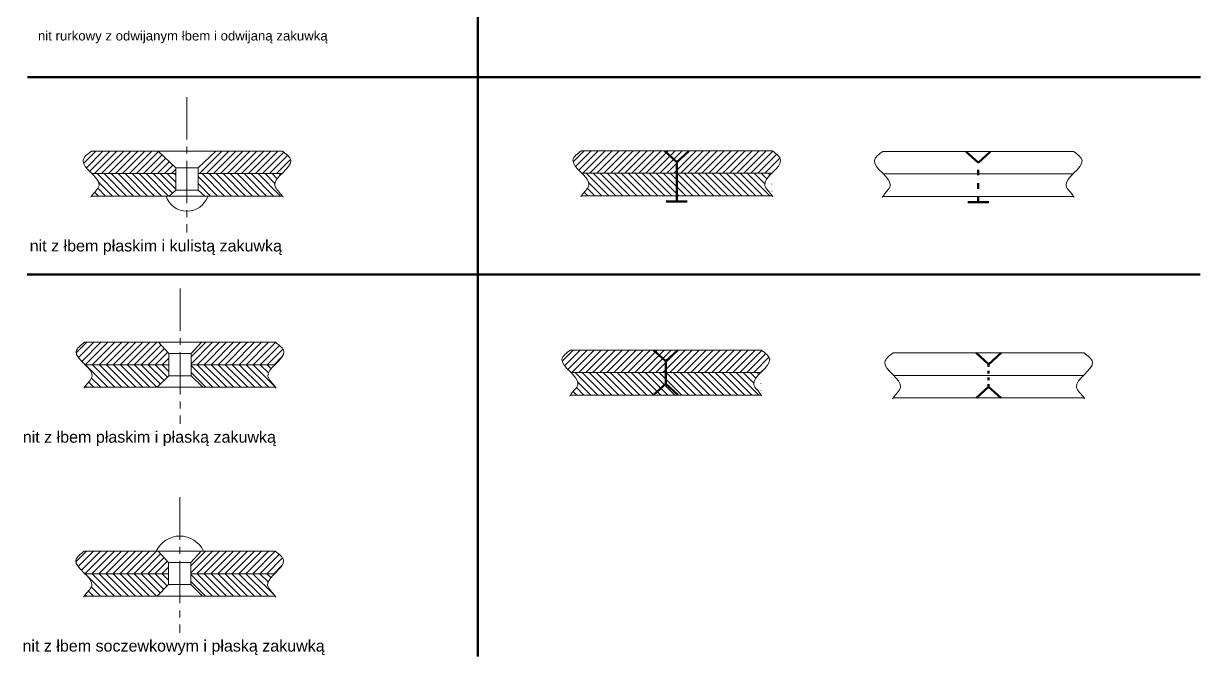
# Model space of a CAD drawing. Header units: millimetres. Extents: x 271 to 5931, y -2947 to 693.
# Drawn here: x 271 to 800, y 36 to 320 of the extents above; entities that cross this region are included whole.
import ezdxf

# ---------------------------------------------------------------- set-up
doc = ezdxf.new("R2010")
doc.units = ezdxf.units.MM
doc.linetypes.add('ACAD_ISO03W100', pattern=[30, 12, -18])
doc.linetypes.add('CENTER2', pattern=[28.575000000000003, 19.05, -3.175, 3.175, -3.175])
for name, color, linetype, lineweight in [('0.1', 1, 'Continuous', 30), ('cienka ciagla', 7, 'Continuous', 18), ('kreskowanie', 253, 'Continuous', 30)]:
    doc.layers.add(name, color=color, linetype=linetype, lineweight=lineweight)
doc.styles.get("Standard").update_dxf_attribs({"font": 'arial.ttf'})
pattern_1 = [(45, (0, 0), (-1.571544821187102, 1.571544821187102), [])]
pattern_2 = [(135, (0, 0), (-1.571544821187102, -1.571544821187102), [])]

msp = doc.modelspace()

# ---------------------------------------------------------------- hatches: boundary and pattern name
at = {"layer": 'cienka ciagla', "lineweight": 18}
h = msp.add_hatch(dxfattribs=at)
h.set_pattern_fill('ANSI31', scale=0.7)
h.set_pattern_definition(pattern_1)
edge = h.paths.add_edge_path()
edge.add_line((331.2609697099149, 262.5059467205447), (301.3789619537172, 262.5059467205447))
edge.add_spline(control_points=[(301.3789619537172, 262.5059467205447), (299.6032270994912, 261.1663152046754), (295.5606559040649, 258.1165604703747), (299.5871817152163, 254.4678507013094), (301.6441636752979, 252.4053181003027)], knot_values=[0, 0, 0, 0, 5.59542971104651, 12.73834487287101, 12.73834487287101, 12.73834487287101, 12.73834487287101], degree=3, periodic=0)
edge.add_line((301.6441636752978, 252.4053181003028), (329.2609697099149, 252.4053181003028))
edge.add_line((329.2609697099149, 252.4053181003028), (331.2609697099149, 252.4053181003028))
edge.add_line((331.2609697099149, 252.4053181003028), (339.2609697099149, 252.4053181003028))
edge.add_line((339.2609697099149, 252.4053181003028), (339.2609697099149, 255.0177108683347))
edge.add_line((339.2609697099149, 255.0177108683347), (331.2609697099149, 262.5059467205447))
edge = h.paths.add_edge_path()
edge.add_spline(control_points=[(386.8777757445321, 252.4053181003027), (388.9347577046136, 254.4678507013094), (392.961283515765, 258.1165604703747), (388.9187123203387, 261.1663152046754), (387.1429774661127, 262.5059467205447)], knot_values=[0, 0, 0, 0, 7.142915161824499, 12.73834487287101, 12.73834487287101, 12.73834487287101, 12.73834487287101], degree=3, periodic=0)
edge.add_line((387.1429774661127, 262.5059467205447), (357.2609697099149, 262.5059467205447))
edge.add_line((357.2609697099149, 262.5059467205447), (349.2609697099149, 255.0177108683347))
edge.add_line((349.2609697099149, 255.0177108683347), (349.2609697099149, 252.4053181003028))
edge.add_line((349.2609697099149, 252.4053181003028), (357.2609697099149, 252.4053181003028))
edge.add_line((357.2609697099149, 252.4053181003028), (359.2609697099149, 252.4053181003028))
edge.add_line((359.2609697099149, 252.4053181003028), (386.8777757445322, 252.4053181003028))
h = msp.add_hatch(dxfattribs=at)
h.set_pattern_fill('ANSI31', scale=0.7)
h.set_pattern_definition([(45, (8.9424881900851, -188.2677614713865), (-1.571544821187102, 1.571544821187102), [])])
edge = h.paths.add_edge_path()
edge.add_line((564.3008465476422, 262.6495824186877), (551.3008465476422, 262.6495824186877))
edge.add_line((551.3008465476422, 262.6495824186877), (521.4188387914445, 262.6495824186877))
edge.add_spline(control_points=[(521.4188387914445, 262.6495824186877), (519.6431039372185, 261.3099509028183), (515.6005327417922, 258.2601961685177), (519.6270585529437, 254.6114863994524), (521.6840405130253, 252.5489537984457)], knot_values=[0, 0, 0, 0, 5.59542971104651, 12.73834487287101, 12.73834487287101, 12.73834487287101, 12.73834487287101], degree=3, periodic=0)
edge.add_line((521.6840405130251, 252.5489537984458), (549.3008465476422, 252.5489537984458))
edge.add_line((549.3008465476422, 252.5489537984458), (551.3008465476422, 252.5489537984458))
edge.add_line((551.3008465476422, 252.5489537984458), (561.1305427961853, 252.5489537984458))
edge.add_line((561.1305427961853, 252.5489537984458), (564.3008465476422, 252.5489537984458))
edge.add_line((564.3008465476422, 252.5489537984458), (564.3008465476422, 262.6495824186877))
edge = h.paths.add_edge_path()
edge.add_spline(control_points=[(606.9176525822592, 252.5489537984457), (608.9746345423408, 254.6114863994524), (613.0011603534923, 258.2601961685177), (608.958589158066, 261.3099509028183), (607.1828543038399, 262.6495824186877)], knot_values=[0, 0, 0, 0, 7.142915161824499, 12.73834487287101, 12.73834487287101, 12.73834487287101, 12.73834487287101], degree=3, periodic=0)
edge.add_line((607.1828543038399, 262.6495824186877), (577.3008465476422, 262.6495824186877))
edge.add_line((577.3008465476422, 262.6495824186877), (564.3008465476422, 262.6495824186877))
edge.add_line((564.3008465476422, 262.6495824186877), (564.3008465476422, 252.5489537984458))
edge.add_line((564.3008465476422, 252.5489537984458), (567.3704325793007, 252.5489537984458))
edge.add_line((567.3704325793007, 252.5489537984458), (577.3008465476422, 252.5489537984458))
edge.add_line((577.3008465476422, 252.5489537984458), (579.3008465476422, 252.5489537984458))
edge.add_line((579.3008465476422, 252.5489537984458), (606.9176525822593, 252.5489537984458))
h = msp.add_hatch(dxfattribs=at)
h.set_pattern_fill('ANSI31', scale=0.7, angle=90)
h.set_pattern_definition(pattern_2)
edge = h.paths.add_edge_path()
edge.add_line((339.2609697099149, 252.4053181003028), (331.2569783325016, 252.4053181003028))
edge.add_line((331.2569783325016, 252.4053181003028), (329.2609697099149, 252.4053181003028))
edge.add_line((329.2609697099149, 252.4053181003028), (301.6441636752978, 252.4053181003028))
edge.add_spline(control_points=[(301.6441636752979, 252.4053181003027), (303.4263341619944, 250.6183385347563), (306.6081515471587, 247.1088480601387), (302.4427469233394, 243.9770687065733), (301.3789619537172, 242.3046894800609)], knot_values=[12.73834487287101, 12.73834487287101, 12.73834487287101, 12.73834487287101, 18.92697114058782, 24.80841568077043, 24.80841568077043, 24.80841568077043, 24.80841568077044], degree=3, periodic=0)
edge.add_line((301.3789619537172, 242.3046894800609), (331.2609697099149, 242.3046894800609))
edge.add_line((331.2609697099149, 242.3046894800609), (336.2316243964893, 242.3046894800609))
edge.add_line((336.2316243964893, 242.3046894800609), (339.2609697099149, 245.0177108683347))
edge.add_line((339.2609697099149, 245.0177108683347), (339.2609697099149, 252.4053181003028))
edge = h.paths.add_edge_path()
edge.add_spline(control_points=[(387.1429774661126, 242.3046894800609), (386.0791924964906, 243.9770687065733), (381.9137878726713, 247.1088480601387), (385.0956052578356, 250.6183385347563), (386.8777757445321, 252.4053181003027)], knot_values=[12.73834487287101, 12.73834487287102, 12.73834487287102, 12.73834487287102, 18.61978941305362, 24.80841568077044, 24.80841568077044, 24.80841568077044, 24.80841568077044], degree=3, periodic=0)
edge.add_line((386.8777757445321, 252.4053181003028), (359.2609697099149, 252.4053181003028))
edge.add_line((359.2609697099149, 252.4053181003028), (357.2609697099149, 252.4053181003028))
edge.add_line((357.2609697099149, 252.4053181003028), (349.2609697099149, 252.4053181003028))
edge.add_line((349.2609697099149, 252.4053181003028), (349.2609697099149, 245.0177108683347))
edge.add_line((349.2609697099149, 245.0177108683347), (352.2903150233406, 242.3046894800609))
edge.add_line((352.2903150233406, 242.3046894800609), (357.2609697099149, 242.3046894800609))
edge.add_line((357.2609697099149, 242.3046894800609), (387.1429774661126, 242.3046894800609))
h = msp.add_hatch(dxfattribs=at)
h.set_pattern_fill('ANSI31', scale=0.7, angle=90)
h.set_pattern_definition([(135, (8.9424881900851, -188.2677614713865), (-1.571544821187102, -1.571544821187102), [])])
edge = h.paths.add_edge_path()
edge.add_line((564.3008465476422, 252.5489537984458), (561.1305427961853, 252.5489537984458))
edge.add_line((561.1305427961853, 252.5489537984458), (551.3008465476422, 252.5489537984458))
edge.add_line((551.3008465476422, 252.5489537984458), (549.3008465476422, 252.5489537984458))
edge.add_line((549.3008465476422, 252.5489537984458), (521.6840405130251, 252.5489537984458))
edge.add_spline(control_points=[(521.6840405130253, 252.5489537984457), (523.4662109997217, 250.7619742328993), (526.648028384886, 247.2524837582817), (522.4826237610666, 244.1207044047163), (521.4188387914446, 242.4483251782039)], knot_values=[12.73834487287101, 12.73834487287101, 12.73834487287101, 12.73834487287101, 18.92697114058782, 24.80841568077044, 24.80841568077045, 24.80841568077045, 24.80841568077045], degree=3, periodic=0)
edge.add_line((521.4188387914446, 242.448325178204), (551.3008465476422, 242.448325178204))
edge.add_line((551.3008465476422, 242.448325178204), (564.3008465476422, 242.448325178204))
edge.add_line((564.3008465476422, 242.448325178204), (564.3008465476422, 252.5489537984458))
edge = h.paths.add_edge_path()
edge.add_spline(control_points=[(607.1828543038399, 242.4483251782039), (606.1190693342179, 244.1207044047163), (601.9536647103986, 247.2524837582817), (605.1354820955628, 250.7619742328993), (606.9176525822592, 252.5489537984457)], knot_values=[12.73834487287101, 12.73834487287101, 12.73834487287101, 12.73834487287102, 18.61978941305363, 24.80841568077044, 24.80841568077044, 24.80841568077044, 24.80841568077044], degree=3, periodic=0)
edge.add_line((606.9176525822593, 252.5489537984458), (579.3008465476422, 252.5489537984458))
edge.add_line((579.3008465476422, 252.5489537984458), (577.3008465476422, 252.5489537984458))
edge.add_line((577.3008465476422, 252.5489537984458), (567.3704325793007, 252.5489537984458))
edge.add_line((567.3704325793007, 252.5489537984458), (564.3008465476422, 252.5489537984458))
edge.add_line((564.3008465476422, 252.5489537984458), (564.3008465476422, 242.448325178204))
edge.add_line((564.3008465476422, 242.448325178204), (577.3008465476422, 242.448325178204))
edge.add_line((577.3008465476422, 242.448325178204), (607.1828543038399, 242.448325178204))
h = msp.add_hatch(dxfattribs=at)
h.set_pattern_fill('ANSI31', scale=0.7)
h.set_pattern_definition(pattern_1)
edge = h.paths.add_edge_path()
edge.add_line((336.1423854166864, 171.6500879615742), (331.4341636529177, 176.6557904940631))
edge.add_line((331.4341636529177, 176.6557904940631), (328.1423854166864, 176.6557904940631))
edge.add_line((328.1423854166864, 176.6557904940631), (298.2603776604887, 176.6557904940631))
edge.add_spline(control_points=[(298.2603776604887, 176.6557904940631), (296.4846428062626, 175.3161589781938), (292.4420716108363, 172.2664042438931), (296.4685974219879, 168.6176944748279), (298.5255793820694, 166.5551618738211)], knot_values=[0, 0, 0, 0, 5.59542971104651, 12.73834487287104, 12.73834487287104, 12.73834487287104, 12.73834487287104], degree=3, periodic=0)
edge.add_line((298.5255793820693, 166.5551618738212), (326.1423854166864, 166.5551618738212))
edge.add_line((326.1423854166864, 166.5551618738212), (328.1423854166864, 166.5551618738212))
edge.add_line((328.1423854166864, 166.5551618738212), (336.1423854166864, 166.5551618738212))
edge.add_line((336.1423854166864, 166.5551618738212), (336.1423854166864, 171.6500879615742))
edge = h.paths.add_edge_path()
edge.add_spline(control_points=[(383.7591914513034, 166.5551618738211), (385.816173411385, 168.6176944748279), (389.8426992225366, 172.2664042438931), (385.8001280271102, 175.3161589781938), (384.0243931728841, 176.6557904940631)], knot_values=[0, 0, 0, 0, 7.142915161824533, 12.73834487287104, 12.73834487287104, 12.73834487287104, 12.73834487287104], degree=3, periodic=0)
edge.add_line((384.0243931728841, 176.6557904940631), (354.1423854166864, 176.6557904940631))
edge.add_line((354.1423854166864, 176.6557904940631), (350.8506071804551, 176.6557904940631))
edge.add_line((350.8506071804551, 176.6557904940631), (346.1423854166864, 171.6500879615742))
edge.add_line((346.1423854166864, 171.6500879615742), (346.1423854166864, 166.5551618738212))
edge.add_line((346.1423854166864, 166.5551618738212), (354.1423854166864, 166.5551618738212))
edge.add_line((354.1423854166864, 166.5551618738212), (356.1423854166864, 166.5551618738212))
edge.add_line((356.1423854166864, 166.5551618738212), (383.7591914513035, 166.5551618738212))
h = msp.add_hatch(dxfattribs=at)
h.set_pattern_fill('ANSI31', scale=0.7)
h.set_pattern_definition([(45, (4.002586443799487, -277.7399650751084), (-1.571544821187102, 1.571544821187102), [])])
edge = h.paths.add_edge_path()
edge.add_line((559.3609448013566, 173.1773788149658), (546.3609448013566, 173.1773788149658))
edge.add_line((546.3609448013566, 173.1773788149658), (516.4789370451589, 173.1773788149658))
edge.add_spline(control_points=[(516.4789370451589, 173.1773788149658), (514.7032021909329, 171.8377472990964), (510.6606309955066, 168.7879925647957), (514.6871568066581, 165.1392827957305), (516.7441387667396, 163.0767501947238)], knot_values=[0, 0, 0, 0, 5.59542971104651, 12.73834487287101, 12.73834487287101, 12.73834487287101, 12.73834487287101], degree=3, periodic=0)
edge.add_line((516.7441387667395, 163.0767501947239), (544.3609448013566, 163.0767501947239))
edge.add_line((544.3609448013566, 163.0767501947239), (546.3609448013566, 163.0767501947239))
edge.add_line((546.3609448013566, 163.0767501947239), (556.1906410498997, 163.0767501947239))
edge.add_line((556.1906410498997, 163.0767501947239), (559.3609448013566, 163.0767501947239))
edge.add_line((559.3609448013566, 163.0767501947239), (559.3609448013566, 173.1773788149658))
edge = h.paths.add_edge_path()
edge.add_spline(control_points=[(601.9777508359736, 163.0767501947238), (604.0347327960552, 165.1392827957305), (608.0612586072067, 168.7879925647957), (604.0186874117804, 171.8377472990964), (602.2429525575543, 173.1773788149658)], knot_values=[0, 0, 0, 0, 7.142915161824499, 12.73834487287101, 12.73834487287101, 12.73834487287101, 12.73834487287101], degree=3, periodic=0)
edge.add_line((602.2429525575543, 173.1773788149658), (572.3609448013566, 173.1773788149658))
edge.add_line((572.3609448013566, 173.1773788149658), (559.3609448013566, 173.1773788149658))
edge.add_line((559.3609448013566, 173.1773788149658), (559.3609448013566, 163.0767501947239))
edge.add_line((559.3609448013566, 163.0767501947239), (562.430530833015, 163.0767501947239))
edge.add_line((562.430530833015, 163.0767501947239), (572.3609448013566, 163.0767501947239))
edge.add_line((572.3609448013566, 163.0767501947239), (574.3609448013566, 163.0767501947239))
edge.add_line((574.3609448013566, 163.0767501947239), (601.9777508359737, 163.0767501947239))
h = msp.add_hatch(dxfattribs=at)
h.set_pattern_fill('ANSI31', scale=0.7, angle=90)
h.set_pattern_definition(pattern_2)
edge = h.paths.add_edge_path()
edge.add_line((336.1423854166864, 166.5551618738212), (328.1383940392731, 166.5551618738212))
edge.add_line((328.1383940392731, 166.5551618738212), (326.1423854166864, 166.5551618738212))
edge.add_line((326.1423854166864, 166.5551618738212), (298.5255793820693, 166.5551618738212))
edge.add_spline(control_points=[(298.5255793820694, 166.5551618738211), (300.3077498687658, 164.7681823082747), (303.4895672539301, 161.2586918336571), (299.3241626301108, 158.1269124800917), (298.2603776604887, 156.4545332535794)], knot_values=[12.73834487287104, 12.73834487287104, 12.73834487287104, 12.73834487287104, 18.92697114058782, 24.80841568077043, 24.80841568077043, 24.80841568077043, 24.80841568077044], degree=3, periodic=0)
edge.add_line((298.2603776604887, 156.4545332535793), (328.1423854166864, 156.4545332535793))
edge.add_line((328.1423854166864, 156.4545332535793), (330.9468307086916, 156.4545332535793))
edge.add_line((330.9468307086916, 156.4545332535793), (336.1423854166864, 161.6500879615742))
edge.add_line((336.1423854166864, 161.6500879615742), (336.1423854166864, 166.5551618738212))
edge = h.paths.add_edge_path()
edge.add_spline(control_points=[(384.0243931728841, 156.4545332535794), (382.960608203262, 158.1269124800917), (378.7952035794427, 161.2586918336571), (381.977020964607, 164.7681823082747), (383.7591914513034, 166.5551618738211)], knot_values=[12.73834487287104, 12.73834487287105, 12.73834487287105, 12.73834487287105, 18.61978941305365, 24.80841568077043, 24.80841568077043, 24.80841568077043, 24.80841568077043], degree=3, periodic=0)
edge.add_line((383.7591914513035, 166.5551618738212), (356.1423854166864, 166.5551618738212))
edge.add_line((356.1423854166864, 166.5551618738212), (354.1423854166864, 166.5551618738212))
edge.add_line((354.1423854166864, 166.5551618738212), (346.1423854166864, 166.5551618738212))
edge.add_line((346.1423854166864, 166.5551618738212), (346.1423854166864, 161.6500879615742))
edge.add_line((346.1423854166864, 161.6500879615742), (351.3379401246813, 156.4545332535793))
edge.add_line((351.3379401246813, 156.4545332535793), (354.1423854166864, 156.4545332535793))
edge.add_line((354.1423854166864, 156.4545332535793), (384.0243931728841, 156.4545332535793))
h = msp.add_hatch(dxfattribs=at)
h.set_pattern_fill('ANSI31', scale=0.7, angle=90)
h.set_pattern_definition([(135, (4.002586443799487, -277.7399650751084), (-1.571544821187102, -1.571544821187102), [])])
edge = h.paths.add_edge_path()
edge.add_line((559.3609448013566, 163.0767501947239), (556.1906410498997, 163.0767501947239))
edge.add_line((556.1906410498997, 163.0767501947239), (546.3609448013566, 163.0767501947239))
edge.add_line((546.3609448013566, 163.0767501947239), (544.3609448013566, 163.0767501947239))
edge.add_line((544.3609448013566, 163.0767501947239), (516.7441387667395, 163.0767501947239))
edge.add_spline(control_points=[(516.7441387667396, 163.0767501947238), (518.5263092534361, 161.2897706291773), (521.7081266386003, 157.7802801545598), (517.542722014781, 154.6485008009944), (516.478937045159, 152.976121574482)], knot_values=[12.73834487287101, 12.73834487287101, 12.73834487287101, 12.73834487287101, 18.92697114058782, 24.80841568077044, 24.80841568077045, 24.80841568077045, 24.80841568077045], degree=3, periodic=0)
edge.add_line((516.478937045159, 152.976121574482), (546.3609448013566, 152.976121574482))
edge.add_line((546.3609448013566, 152.976121574482), (559.3609448013566, 152.976121574482))
edge.add_line((559.3609448013566, 152.976121574482), (559.3609448013566, 163.0767501947239))
edge = h.paths.add_edge_path()
edge.add_spline(control_points=[(602.2429525575543, 152.976121574482), (601.1791675879323, 154.6485008009944), (597.013762964113, 157.7802801545598), (600.1955803492772, 161.2897706291773), (601.9777508359736, 163.0767501947238)], knot_values=[12.73834487287101, 12.73834487287101, 12.73834487287101, 12.73834487287102, 18.61978941305363, 24.80841568077044, 24.80841568077044, 24.80841568077044, 24.80841568077044], degree=3, periodic=0)
edge.add_line((601.9777508359737, 163.0767501947239), (574.3609448013566, 163.0767501947239))
edge.add_line((574.3609448013566, 163.0767501947239), (572.3609448013566, 163.0767501947239))
edge.add_line((572.3609448013566, 163.0767501947239), (562.430530833015, 163.0767501947239))
edge.add_line((562.430530833015, 163.0767501947239), (559.3609448013566, 163.0767501947239))
edge.add_line((559.3609448013566, 163.0767501947239), (559.3609448013566, 152.976121574482))
edge.add_line((559.3609448013566, 152.976121574482), (572.3609448013566, 152.976121574482))
edge.add_line((572.3609448013566, 152.976121574482), (602.2429525575543, 152.976121574482))
h = msp.add_hatch(dxfattribs=at)
h.set_pattern_fill('ANSI31', scale=0.7)
h.set_pattern_definition([(45, (-0.1331522272957955, -93.78055957480683), (-1.571544821187102, 1.571544821187102), [])])
edge = h.paths.add_edge_path()
edge.add_line((336.0092331893906, 77.86952838676734), (331.3010114256219, 82.87523091925627))
edge.add_line((331.3010114256219, 82.87523091925627), (328.0092331893906, 82.87523091925627))
edge.add_line((328.0092331893906, 82.87523091925627), (298.1272254331929, 82.87523091925627))
edge.add_spline(control_points=[(298.1272254331929, 82.87523091925627), (296.3514905789668, 81.53559940338693), (292.3089193835405, 78.48584466908628), (296.3354451946921, 74.83713490002103), (298.3924271547736, 72.7746022990143)], knot_values=[0, 0, 0, 0, 5.59542971104651, 12.73834487287104, 12.73834487287104, 12.73834487287104, 12.73834487287104], degree=3, periodic=0)
edge.add_line((298.3924271547735, 72.77460229901439), (326.0092331893906, 72.77460229901439))
edge.add_line((326.0092331893906, 72.77460229901439), (328.0092331893906, 72.77460229901439))
edge.add_line((328.0092331893906, 72.77460229901439), (336.0092331893906, 72.77460229901439))
edge.add_line((336.0092331893906, 72.77460229901439), (336.0092331893906, 77.86952838676734))
edge = h.paths.add_edge_path()
edge.add_spline(control_points=[(383.6260392240076, 72.7746022990143), (385.6830211840892, 74.83713490002103), (389.7095469952408, 78.48584466908628), (385.6669757998144, 81.53559940338693), (383.8912409455883, 82.87523091925627)], knot_values=[0, 0, 0, 0, 7.142915161824533, 12.73834487287104, 12.73834487287104, 12.73834487287104, 12.73834487287104], degree=3, periodic=0)
edge.add_line((383.8912409455883, 82.87523091925627), (354.0092331893906, 82.87523091925627))
edge.add_line((354.0092331893906, 82.87523091925627), (350.7174549531593, 82.87523091925627))
edge.add_line((350.7174549531593, 82.87523091925627), (346.0092331893906, 77.86952838676734))
edge.add_line((346.0092331893906, 77.86952838676734), (346.0092331893906, 72.77460229901439))
edge.add_line((346.0092331893906, 72.77460229901439), (354.0092331893906, 72.77460229901439))
edge.add_line((354.0092331893906, 72.77460229901439), (356.0092331893906, 72.77460229901439))
edge.add_line((356.0092331893906, 72.77460229901439), (383.6260392240077, 72.77460229901439))
h = msp.add_hatch(dxfattribs=at)
h.set_pattern_fill('ANSI31', scale=0.7, angle=90)
h.set_pattern_definition([(135, (-0.1331522272957955, -93.78055957480683), (-1.571544821187102, -1.571544821187102), [])])
edge = h.paths.add_edge_path()
edge.add_line((336.0092331893906, 72.77460229901439), (328.0052418119773, 72.77460229901439))
edge.add_line((328.0052418119773, 72.77460229901439), (326.0092331893906, 72.77460229901439))
edge.add_line((326.0092331893906, 72.77460229901439), (298.3924271547735, 72.77460229901439))
edge.add_spline(control_points=[(298.3924271547736, 72.7746022990143), (300.17459764147, 70.98762273346787), (303.3564150266343, 67.47813225885028), (299.191010402815, 64.34635290528487), (298.1272254331929, 62.67397367877254)], knot_values=[12.73834487287104, 12.73834487287104, 12.73834487287104, 12.73834487287104, 18.92697114058782, 24.80841568077043, 24.80841568077043, 24.80841568077043, 24.80841568077044], degree=3, periodic=0)
edge.add_line((298.1272254331929, 62.67397367877251), (328.0092331893906, 62.67397367877251))
edge.add_line((328.0092331893906, 62.67397367877251), (330.8136784813958, 62.67397367877251))
edge.add_line((330.8136784813958, 62.67397367877251), (336.0092331893906, 67.86952838676734))
edge.add_line((336.0092331893906, 67.86952838676734), (336.0092331893906, 72.77460229901439))
edge = h.paths.add_edge_path()
edge.add_spline(control_points=[(383.8912409455883, 62.67397367877254), (382.8274559759662, 64.34635290528487), (378.6620513521469, 67.47813225885028), (381.8438687373112, 70.98762273346787), (383.6260392240076, 72.7746022990143)], knot_values=[12.73834487287104, 12.73834487287105, 12.73834487287105, 12.73834487287105, 18.61978941305365, 24.80841568077043, 24.80841568077043, 24.80841568077043, 24.80841568077043], degree=3, periodic=0)
edge.add_line((383.6260392240077, 72.77460229901439), (356.0092331893906, 72.77460229901439))
edge.add_line((356.0092331893906, 72.77460229901439), (354.0092331893906, 72.77460229901439))
edge.add_line((354.0092331893906, 72.77460229901439), (346.0092331893906, 72.77460229901439))
edge.add_line((346.0092331893906, 72.77460229901439), (346.0092331893906, 67.86952838676734))
edge.add_line((346.0092331893906, 67.86952838676734), (351.2047878973855, 62.67397367877251))
edge.add_line((351.2047878973855, 62.67397367877251), (354.0092331893906, 62.67397367877251))
edge.add_line((354.0092331893906, 62.67397367877251), (383.8912409455883, 62.67397367877251))

# ---------------------------------------------------------------- linework, layer by layer
at = {"layer": '0.1', "lineweight": 18}
for p, q in [((329.2609697099149, 252.4053181003028), (301.3789619537172, 252.4053181003028)), ((329.2609697099149, 252.4053181003028), (331.2609697099149, 252.4053181003028)), ((359.2609697099149, 252.4053181003028), (357.2609697099149, 252.4053181003028)), ((359.2609697099149, 252.4053181003028), (387.1429774661127, 252.4053181003028)), ((549.3008465476422, 252.5489537984458), (521.4188387914445, 252.5489537984458)), ((549.3008465476422, 252.5489537984458), (551.3008465476422, 252.5489537984458)), ((579.3008465476422, 252.5489537984458), (577.3008465476422, 252.5489537984458)), ((579.3008465476422, 252.5489537984458), (607.1828543038399, 252.5489537984458)), ((684.6839247083016, 252.2804123928645), (656.8019169521039, 252.2804123928645)), ((684.6839247083016, 252.2804123928645), (686.6839247083016, 252.2804123928645)), ((714.6839247083016, 252.2804123928645), (712.6839247083016, 252.2804123928645)), ((714.6839247083016, 252.2804123928645), (742.5659324644993, 252.2804123928645)), ((326.1423854166864, 166.5551618738212), (298.2603776604887, 166.5551618738212)), ((326.1423854166864, 166.5551618738212), (328.1423854166864, 166.5551618738212)), ((356.1423854166864, 166.5551618738212), (354.1423854166864, 166.5551618738212)), ((356.1423854166864, 166.5551618738212), (384.0243931728841, 166.5551618738212)), ((544.3609448013566, 163.0767501947239), (516.4789370451589, 163.0767501947239)), ((544.3609448013566, 163.0767501947239), (546.3609448013566, 163.0767501947239)), ((574.3609448013566, 163.0767501947239), (572.3609448013566, 163.0767501947239)), ((574.3609448013566, 163.0767501947239), (602.2429525575543, 163.0767501947239)), ((689.3418284593251, 161.7872447410055), (661.4598207031274, 161.7872447410055)), ((689.3418284593251, 161.7872447410055), (691.3418284593251, 161.7872447410055)), ((719.3418284593251, 161.7872447410055), (717.3418284593251, 161.7872447410055)), ((719.3418284593251, 161.7872447410055), (747.2238362155229, 161.7872447410055)), ((326.0092331893906, 72.77460229901439), (298.1272254331929, 72.77460229901439)), ((326.0092331893906, 72.77460229901439), (328.0092331893906, 72.77460229901439)), ((356.0092331893906, 72.77460229901439), (354.0092331893906, 72.77460229901439)), ((356.0092331893906, 72.77460229901439), (383.8912409455883, 72.77460229901439))]:
    msp.add_line(p, q, dxfattribs=at)
for points in [[(331.2609697099149, 262.5059467205447), (301.3789619537172, 262.5059467205447)], [(357.2609697099149, 262.5059467205447), (387.1429774661127, 262.5059467205447)], [(551.3008465476422, 262.6495824186877), (521.4188387914445, 262.6495824186877)], [(577.3008465476422, 262.6495824186877), (607.1828543038399, 262.6495824186877)], [(686.6839247083016, 262.3810410131064), (656.8019169521039, 262.3810410131064)], [(712.6839247083016, 262.3810410131064), (742.5659324644993, 262.3810410131064)], [(301.3789619537172, 242.3046894800609), (331.2609697099149, 242.3046894800609)], [(387.1429774661127, 242.3046894800609), (357.2609697099149, 242.3046894800609)], [(521.4188387914445, 242.448325178204), (551.3008465476422, 242.448325178204)], [(607.1828543038399, 242.448325178204), (577.3008465476422, 242.448325178204)], [(656.8019169521039, 242.1797837726226), (686.6839247083016, 242.1797837726226)], [(742.5659324644993, 242.1797837726226), (712.6839247083016, 242.1797837726226)], [(328.1423854166864, 176.6557904940631), (298.2603776604887, 176.6557904940631)], [(354.1423854166864, 176.6557904940631), (384.0243931728841, 176.6557904940631)], [(546.3609448013566, 173.1773788149658), (516.4789370451589, 173.1773788149658)], [(572.3609448013566, 173.1773788149658), (602.2429525575543, 173.1773788149658)], [(691.3418284593251, 171.8878733612473), (661.4598207031274, 171.8878733612473)], [(717.3418284593251, 171.8878733612473), (747.2238362155229, 171.8878733612473)], [(298.2603776604887, 156.4545332535793), (328.1423854166864, 156.4545332535793)], [(384.0243931728841, 156.4545332535793), (354.1423854166864, 156.4545332535793)], [(516.4789370451589, 152.976121574482), (546.3609448013566, 152.976121574482)], [(602.2429525575543, 152.976121574482), (572.3609448013566, 152.976121574482)], [(661.4598207031274, 151.6866161207636), (691.3418284593251, 151.6866161207636)], [(747.2238362155229, 151.6866161207636), (717.3418284593251, 151.6866161207636)], [(328.0092331893906, 82.87523091925627), (298.1272254331929, 82.87523091925627)], [(354.0092331893906, 82.87523091925627), (383.8912409455883, 82.87523091925627)], [(298.1272254331929, 62.67397367877251), (328.0092331893906, 62.67397367877251)], [(383.8912409455883, 62.67397367877251), (354.0092331893906, 62.67397367877251)]]:
    msp.add_lwpolyline(points, dxfattribs=at)
at = {"layer": 'cienka ciagla', "lineweight": 50}
for p, q in [((474.9766809814901, 519.0303570950891), (474.9766809814899, 35.61766469969007)), ((272.7105427474417, 295.6497700049732), (799.5213985187002, 295.649770004973)), ((272.5256202749297, 207.0505799480562), (799.3364760461882, 207.0505799480561))]:
    msp.add_line(p, q, dxfattribs=at)
at = {"layer": 'cienka ciagla', "color": 1, "lineweight": 18}
for p, q in [((331.2609697099149, 262.5059467205447), (357.2609697099149, 262.5059467205447)), ((331.2609697099149, 262.5059467205447), (339.2609697099149, 255.0177108683347)), ((349.2609697099149, 255.0177108683347), (357.2609697099149, 262.5059467205447)), ((551.3008465476422, 262.6495824186877), (577.3008465476422, 262.6495824186877)), ((686.6839247083016, 262.3810410131064), (712.6839247083016, 262.3810410131064)), ((331.2569783325016, 252.4053181003028), (339.2609697099149, 252.4053181003028)), ((357.2609697099149, 252.4053181003028), (349.2609697099149, 252.4053181003028)), ((551.3008465476422, 252.5489537984458), (561.1305427961853, 252.5489537984458)), ((561.1305427961853, 252.5489537984458), (567.3704325793007, 252.5489537984458)), ((577.3008465476422, 252.5489537984458), (567.3704325793007, 252.5489537984458)), ((686.6839247083016, 252.2804123928645), (696.5136209568446, 252.2804123928645)), ((696.5136209568446, 252.2804123928645), (702.75351073996, 252.2804123928645)), ((712.6839247083016, 252.2804123928645), (702.75351073996, 252.2804123928645)), ((339.2609697099149, 245.0177108683347), (336.2224092039614, 242.2964365369862)), ((352.2903150233406, 242.3046894800609), (349.2319492116095, 245.0437010492005)), ((331.2609697099149, 242.3046894800609), (357.2609697099149, 242.3046894800609)), ((551.3008465476422, 242.448325178204), (577.3008465476422, 242.448325178204)), ((686.6839247083016, 242.1797837726226), (712.6839247083016, 242.1797837726226)), ((328.1423854166864, 176.6557904940631), (354.1423854166864, 176.6557904940631)), ((331.4341418616249, 176.6558136622007), (336.1423854166864, 171.6500879615742)), ((346.1423854166864, 171.6500879615742), (350.8506289717479, 176.6558136622007)), ((546.3609448013566, 173.1773788149658), (572.3609448013566, 173.1773788149658)), ((691.3418284593251, 171.8878733612473), (717.3418284593251, 171.8878733612473)), ((328.1383940392731, 166.5551618738212), (336.1423854166864, 166.5551618738212)), ((354.1423854166864, 166.5551618738212), (346.1423854166864, 166.5551618738212)), ((336.1423854166864, 161.6500879615742), (330.9468307086916, 156.4545332535793)), ((346.1423854166864, 161.6500879615742), (351.3379401246813, 156.4545332535793)), ((546.3609448013566, 163.0767501947239), (556.1906410498997, 163.0767501947239)), ((556.1906410498997, 163.0767501947239), (562.430530833015, 163.0767501947239)), ((572.3609448013566, 163.0767501947239), (562.430530833015, 163.0767501947239)), ((691.3418284593251, 161.7872447410055), (701.1715247078682, 161.7872447410055)), ((701.1715247078682, 161.7872447410055), (707.4114144909836, 161.7872447410055)), ((717.3418284593251, 161.7872447410055), (707.4114144909836, 161.7872447410055)), ((328.1423854166864, 156.4545332535793), (354.1423854166864, 156.4545332535793)), ((546.3609448013566, 152.976121574482), (572.3609448013566, 152.976121574482)), ((691.3418284593251, 151.6866161207636), (717.3418284593251, 151.6866161207636)), ((328.0092331893906, 82.87523091925627), (354.0092331893906, 82.87523091925627)), ((331.3009896343291, 82.87525408739384), (336.0092331893906, 77.86952838676734)), ((346.0092331893906, 77.86952838676734), (350.7174767444521, 82.87525408739384)), ((328.0052418119773, 72.77460229901439), (336.0092331893906, 72.77460229901439)), ((354.0092331893906, 72.77460229901439), (346.0092331893906, 72.77460229901439)), ((336.0092331893906, 67.86952838676734), (330.8136784813958, 62.67397367877251)), ((346.0092331893906, 67.86952838676734), (351.2047878973855, 62.67397367877251)), ((328.0092331893906, 62.67397367877251), (354.0092331893906, 62.67397367877251))]:
    msp.add_line(p, q, dxfattribs=at)
at = {"layer": 'cienka ciagla', "color": 1, "lineweight": 50}
for p, q in [((558.8639848779255, 262.5473211096163), (564.2997946463228, 257.6141248510361)), ((564.3008465476422, 257.6131702121002), (569.7366563160394, 262.5463664706804)), ((694.2470630385849, 262.252797808118), (699.6828728069821, 257.3196015495378)), ((699.6839247083016, 257.3186469106018), (705.1197344766988, 262.251843169182)), ((564.3008465476422, 239.9109079841073), (564.3008465476422, 257.6131702121002)), ((559.5929901704411, 239.9109079841073), (569.0087029248433, 239.9109079841073)), ((564.3008465476422, 239.9109079841073), (564.3008465476422, 242.4071916235354)), ((694.9760683311005, 239.642366578526), (704.3917810855027, 239.642366578526)), ((553.8737242717407, 173.105750049523), (559.3095340401379, 168.1725537909428)), ((559.3105859414574, 168.1715991520068), (564.7463957098546, 173.104795410587)), ((698.7066959584296, 171.8878733612473), (704.3407765580057, 166.7747390687344)), ((704.3418284593251, 166.7737844297985), (709.9769609602207, 171.8878733612473)), ((559.3095340401379, 157.9503754880101), (559.3105859414574, 168.1715991520068)), ((559.3095340401379, 157.9503754880101), (553.8737242717407, 153.0171792294299)), ((564.7463957098546, 153.0162245904939), (559.3105859414574, 157.9494208490742)), ((704.3418284593251, 156.6731558095566), (698.9060186909279, 151.7399595509764)), ((709.7786901290418, 151.7390049120404), (704.3428803606446, 156.6722011706206))]:
    msp.add_line(p, q, dxfattribs=at)
at = {"layer": 'cienka ciagla', "color": 1, "linetype": 'ACAD_ISO03W100', "lineweight": 50, "ltscale": 0.2}
msp.add_line((699.6839247083016, 239.642366578526), (699.6839247083016, 257.3186469106018), dxfattribs=at)
at = {"layer": 'cienka ciagla', "color": 1, "linetype": 'ACAD_ISO03W100', "lineweight": 50, "ltscale": 0.1}
msp.add_line((704.3418284593251, 156.6731558095566), (704.3418284593251, 166.7737844297985), dxfattribs=at)
at = {"layer": 'cienka ciagla', "color": 1, "lineweight": 18}
for points in [[(339.2609697099149, 245.0177108683347), (349.2609697099149, 245.0177108683347), (349.2609697099149, 255.0177108683347), (339.2609697099149, 255.0177108683347)], [(336.1423854166864, 161.6500879615742), (346.1423854166864, 161.6500879615742), (346.1423854166864, 171.6500879615742), (336.1423854166864, 171.6500879615742)], [(336.0092331893906, 67.86952838676734), (346.0092331893906, 67.86952838676734), (346.0092331893906, 77.86952838676734), (336.0092331893906, 77.86952838676734)]]:
    msp.add_lwpolyline(points, close=True, dxfattribs=at)
for centre, radius, start, end in [((344.2609697099149, 245.4517418451587), 9.921219673441561, 198.6817040133136, 341.3182959866863), ((341.0971485729824, 78.03095690325908), 11.64916791580378, 24.5728061798944, 155.4271938201056)]:
    msp.add_arc(centre, radius, start, end, dxfattribs=at)
at = {"layer": 'cienka ciagla', "lineweight": 18}
for points in [[(301.3789619537172, 262.5059467205447), (297.6086756806515, 258.3714848365271), (304.757640270135, 247.1188272754935), (301.3789619537172, 242.3046894800609), (301.1235640033818, 241.8794964548433)], [(387.1429774661127, 262.5059467205447), (390.9132637391784, 258.3714848365271), (383.7642991496949, 247.1188272754935), (387.1429774661127, 242.3046894800609), (387.3983754164481, 241.8794964548433)], [(521.4188387914445, 262.6495824186877), (517.6485525183789, 258.5151205346701), (524.7975171078623, 247.2624629736365), (521.4188387914445, 242.448325178204), (521.163440841109, 242.0231321529864)], [(607.1828543038399, 262.6495824186877), (610.9531405769056, 258.5151205346701), (603.8041759874221, 247.2624629736365), (607.1828543038399, 242.448325178204), (607.4382522541754, 242.0231321529864)], [(656.8019169521039, 262.3810410131064), (653.0316306790382, 258.2465791290888), (660.1805952685216, 246.9939215680552), (656.8019169521039, 242.1797837726226), (656.5465190017684, 241.754590747405)], [(742.5659324644993, 262.3810410131064), (746.336218737565, 258.2465791290888), (739.1872541480815, 246.9939215680552), (742.5659324644993, 242.1797837726226), (742.8213304148347, 241.754590747405)], [(298.2603776604887, 176.6557904940631), (294.490091387423, 172.5213286100455), (301.6390559769065, 161.2686710490119), (298.2603776604887, 156.4545332535793), (298.0049797101532, 156.0293402283617)], [(384.0243931728841, 176.6557904940631), (387.7946794459498, 172.5213286100455), (380.6457148564663, 161.2686710490119), (384.0243931728841, 156.4545332535793), (384.2797911232196, 156.0293402283617)], [(516.4789370451589, 173.1773788149658), (512.7086507720933, 169.0429169309482), (519.8576153615767, 157.7902593699146), (516.4789370451589, 152.976121574482), (516.2235390948234, 152.5509285492644)], [(602.2429525575543, 173.1773788149658), (606.01323883062, 169.0429169309482), (598.8642742411365, 157.7902593699146), (602.2429525575543, 152.976121574482), (602.4983505078898, 152.5509285492644)], [(661.4598207031274, 171.8878733612473), (657.6895344300618, 167.7534114772297), (664.8384990195452, 156.5007539161961), (661.4598207031274, 151.6866161207636), (661.204422752792, 151.261423095546)], [(747.2238362155229, 171.8878733612473), (750.9941224885886, 167.7534114772297), (743.8451578991051, 156.5007539161961), (747.2238362155229, 151.6866161207636), (747.4792341658583, 151.261423095546)], [(298.1272254331929, 82.87523091925627), (294.3569391601272, 78.74076903523869), (301.5059037496107, 67.48811147420506), (298.1272254331929, 62.67397367877251), (297.8718274828574, 62.24878065355492)], [(383.8912409455883, 82.87523091925627), (387.661527218654, 78.74076903523869), (380.5125626291705, 67.48811147420506), (383.8912409455883, 62.67397367877251), (384.1466388959238, 62.24878065355492)]]:
    msp.add_spline(points, degree=3, dxfattribs=at)
at = {"layer": 'kreskowanie', "linetype": 'CENTER2', "lineweight": 18}
for p, q in [((344.2609697099149, 286.7908819114964), (344.2609697099149, 225.9495171268318)), ((344.2609697099149, 286.7908819114964), (344.2609697099149, 225.9495171268318)), ((341.2303008002782, 200.877536683136), (341.2303008002782, 140.0361718984714)), ((341.0971485729824, 107.0969771083292), (341.0971485729824, 46.25561232366454))]:
    msp.add_line(p, q, dxfattribs=at)

# ---------------------------------------------------------------- texts
at = {"layer": 'cienka ciagla', "lineweight": 18, "insert": (277.3227219010566, 316.4186071380214), "char_height": 4.244746769403163, "attachment_point": 1}
msp.add_mtext('nit rurkowy z odwijanym łbem i odwijaną zakuwką', dxfattribs=at)
at = {"layer": 'cienka ciagla', "color": 7, "lineweight": 18, "char_height": 5.158165220927043, "attachment_point": 1}
for s, insert in [('{\\C256;nit z łbem płaskim i kulistą zakuwką}', (273.6315597557444, 222.5979859149881)), ('{\\C256;nit z łbem płaskim i płaską zakuwką}', (270.5129754625159, 136.7478296885066)), ('{\\C256;nit z łbem soczewkowym i płaską zakuwką}', (270.3798232352201, 42.96727011369973))]:
    msp.add_mtext(s, dxfattribs=dict(at, insert=insert))

doc.saveas('drawing.dxf')
